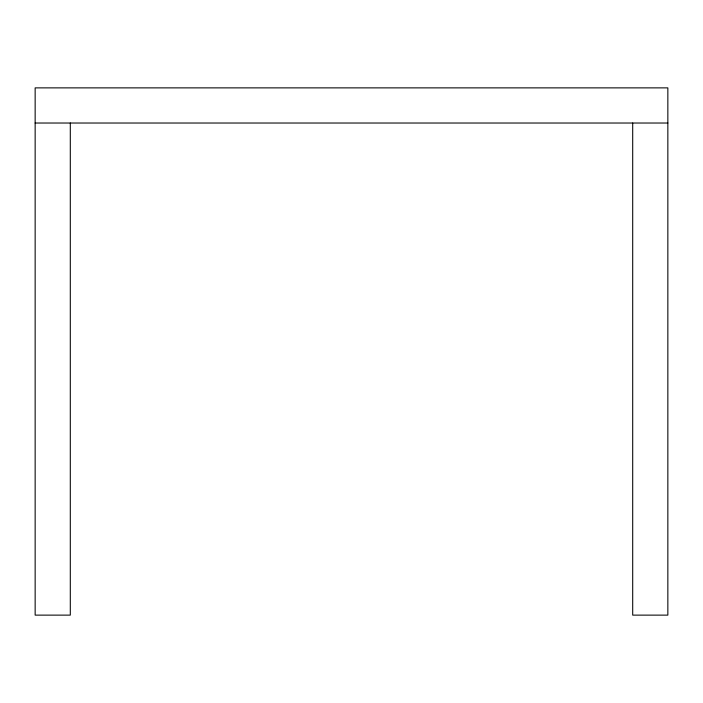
<?xml version="1.0" encoding="UTF-8"?>
<svg xmlns="http://www.w3.org/2000/svg" width="703" height="703" viewBox="0 0 703 703"><rect width="100%" height="100%" fill="white"/><g stroke="black" fill="none" stroke-linecap="round" stroke-linejoin="round"><path stroke-width="1.05" d="M35.15 123.025L667.85 123.025M632.7 123.025L632.7 615.125L667.85 615.125L667.85 87.875L35.15 87.875L35.15 615.125L70.3 615.125L70.3 123.025"/></g></svg>
